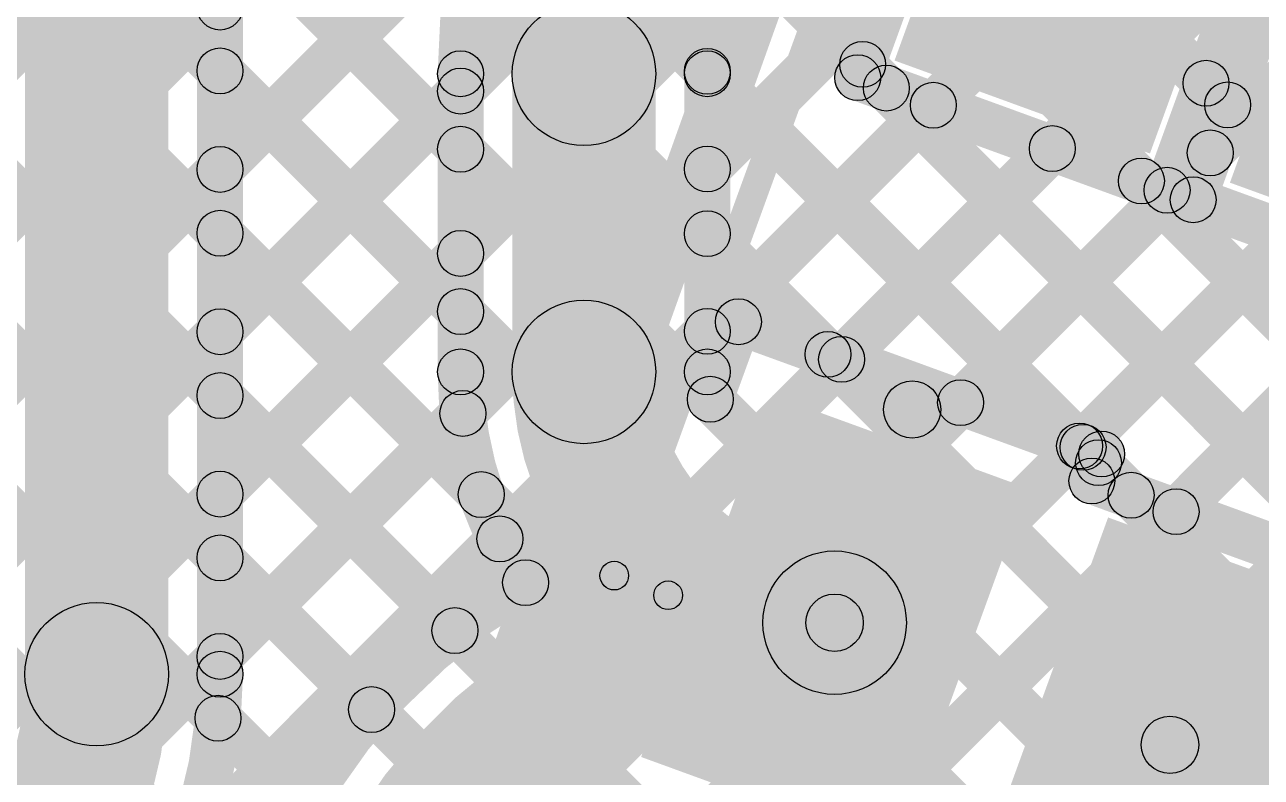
# Model space of a CAD drawing. Header units: millimetres. Extents: x -2.17 to 2.17, y -2.17 to 2.17.
# Drawn here: x -1.5245 to -1.3089, y 0.4184 to 0.5495 of the extents above; entities that cross this region are included whole.
import ezdxf

# ---------------------------------------------------------------- set-up
doc = ezdxf.new("R2010")
doc.units = ezdxf.units.MM
doc.header["$MEASUREMENT"] = 0
for name, color, linetype in [('BottomLayer', 5, 'Continuous'), ('Mechanical2', 216, 'Continuous'), ('TopLayer', 1, 'Continuous'), ('TopOverlay', 2, 'Continuous'), ('TopPaste', 8, 'Continuous'), ('TopSolder', 216, 'Continuous')]:
    doc.layers.add(name, color=color, linetype=linetype)

# ---------------------------------------------------------------- blocks, each defined once
blk = doc.blocks.new('WS2812B_M____173')
at = {"layer": 'TopLayer'}
for points in [[(-0.09409, 0.05079), (-0.03504, 0.05079), (-0.03504, 0.01142), (-0.09409, 0.01142)], [(0.03504, 0.05079), (0.09409, 0.05079), (0.09409, 0.01142), (0.03504, 0.01142)], [(-0.09409, -0.01142), (-0.03504, -0.01142), (-0.03504, -0.05079), (-0.09409, -0.05079)], [(0.03504, -0.01142), (0.09409, -0.01142), (0.09409, -0.05079), (0.03504, -0.05079)]]:
    blk.add_hatch(color=1, dxfattribs=at).paths.add_polyline_path(points)
at = {"layer": 'TopOverlay'}
h = blk.add_hatch(color=2, dxfattribs=at)
edge = h.paths.add_edge_path()
edge.add_arc((-0.07, 0.07), 0.0025, 0, 360)
h = blk.add_hatch(color=2, dxfattribs=at)
edge = h.paths.add_edge_path()
edge.add_arc((-0.07, 0.07), 0.0025, 0, 360)
for points in [[(0.07, 0.0725), (0.07, 0.0675), (-0.07, 0.0675), (-0.07, 0.0725)], [(-0.0675, 0.06), (-0.0725, 0.06), (-0.0725, 0.07), (-0.0675, 0.07)], [(0.0725, 0.06), (0.0675, 0.06), (0.0675, 0.07), (0.0725, 0.07)], [(-0.0675, -0.07), (-0.0725, -0.07), (-0.0725, -0.06), (-0.0675, -0.06)], [(0.0725, -0.07), (0.0675, -0.07), (0.0675, -0.06), (0.0725, -0.06)], [(0.07, -0.0675), (0.07, -0.0725), (-0.07, -0.0725), (-0.07, -0.0675)]]:
    blk.add_hatch(color=2, dxfattribs=at).paths.add_polyline_path(points)
h = blk.add_hatch(color=2, dxfattribs=at)
edge = h.paths.add_edge_path()
edge.add_arc((0.07, 0.07), 0.0025, 0, 360)
h = blk.add_hatch(color=2, dxfattribs=at)
edge = h.paths.add_edge_path()
edge.add_arc((0.07, 0.07), 0.0025, 0, 360)
h = blk.add_hatch(color=2, dxfattribs=at)
edge = h.paths.add_edge_path()
edge.add_arc((-0.091, 0.061), 0.0025, 0, 360)
h = blk.add_hatch(color=2, dxfattribs=at)
edge = h.paths.add_edge_path()
edge.add_arc((-0.085, 0.061), 0.0025, 0, 360)
h = blk.add_hatch(color=2, dxfattribs=at)
edge = h.paths.add_edge_path()
edge.add_arc((-0.07, 0.06), 0.0025, 0, 360)
h = blk.add_hatch(color=2, dxfattribs=at)
edge = h.paths.add_edge_path()
edge.add_arc((0.07, 0.06), 0.0025, 0, 360)
h = blk.add_hatch(color=2, dxfattribs=at)
edge = h.paths.add_edge_path()
edge.add_arc((-0.07, -0.06), 0.0025, 0, 360)
h = blk.add_hatch(color=2, dxfattribs=at)
edge = h.paths.add_edge_path()
edge.add_arc((0.07, -0.06), 0.0025, 0, 360)
h = blk.add_hatch(color=2, dxfattribs=at)
edge = h.paths.add_edge_path()
edge.add_arc((-0.07, -0.07), 0.0025, 0, 360)
h = blk.add_hatch(color=2, dxfattribs=at)
edge = h.paths.add_edge_path()
edge.add_arc((-0.07, -0.07), 0.0025, 0, 360)
h = blk.add_hatch(color=2, dxfattribs=at)
edge = h.paths.add_edge_path()
edge.add_arc((0.07, -0.07), 0.0025, 0, 360)
h = blk.add_hatch(color=2, dxfattribs=at)
edge = h.paths.add_edge_path()
edge.add_arc((0.07, -0.07), 0.0025, 0, 360)
at = {"layer": 'TopPaste'}
for points in [[(-0.09409, 0.05079), (-0.03504, 0.05079), (-0.03504, 0.01142), (-0.09409, 0.01142)], [(0.03504, 0.05079), (0.09409, 0.05079), (0.09409, 0.01142), (0.03504, 0.01142)], [(-0.09409, -0.01142), (-0.03504, -0.01142), (-0.03504, -0.05079), (-0.09409, -0.05079)], [(0.03504, -0.01142), (0.09409, -0.01142), (0.09409, -0.05079), (0.03504, -0.05079)]]:
    blk.add_hatch(color=8, dxfattribs=at).paths.add_polyline_path(points)
at = {"layer": 'TopSolder'}
for points in [[(-0.09809, 0.05479), (-0.03104, 0.05479), (-0.03104, 0.00742), (-0.09809, 0.00742)], [(0.03104, 0.05479), (0.09809, 0.05479), (0.09809, 0.00742), (0.03104, 0.00742)], [(-0.09809, -0.00742), (-0.03104, -0.00742), (-0.03104, -0.05479), (-0.09809, -0.05479)], [(0.03104, -0.00742), (0.09809, -0.00742), (0.09809, -0.05479), (0.03104, -0.05479)]]:
    blk.add_hatch(color=216, dxfattribs=at).paths.add_polyline_path(points)
at = {"layer": 'TopOverlay', "const_width": 0.005}
blk.add_lwpolyline([(-0.085, 0.061, 1), (-0.091, 0.061, 1)], format="xyb", close=True, dxfattribs=at)
at = {"layer": 'TopOverlay'}
for centre in [(-0.07, 0.07), (-0.07, 0.07), (0.07, 0.07), (0.07, 0.07), (-0.091, 0.061), (-0.085, 0.061), (-0.07, 0.06), (0.07, 0.06), (-0.07, -0.06), (0.07, -0.06), (-0.07, -0.07), (-0.07, -0.07), (0.07, -0.07), (0.07, -0.07)]:
    blk.add_circle(centre, 0.0025, dxfattribs=at)

msp = doc.modelspace()

# ---------------------------------------------------------------- hatches: boundary and pattern name
at = {"layer": 'BottomLayer'}
for points in [[(-1.46248, 0.29206), (-1.46813, 0.29772), (-0.13579, 1.63006), (-0.13014, 1.6244)], [(-1.43419, 0.29206), (-1.43985, 0.29772), (-0.13579, 1.60177), (-0.13014, 1.59612)], [(-1.7736, 0.29206), (-1.77926, 0.29772), (-0.70733, 1.36965), (-0.70167, 1.36399)], [(-1.74532, 0.29206), (-1.75098, 0.29772), (-0.70733, 1.34137), (-0.70167, 1.33571)], [(-1.71703, 0.29206), (-1.72269, 0.29772), (-0.70733, 1.31308), (-0.70167, 1.30742)], [(-1.68875, 0.29206), (-1.69441, 0.29772), (-0.70733, 1.2848), (-0.70167, 1.27914)], [(-1.66047, 0.29206), (-1.66612, 0.29772), (-0.70733, 1.25651), (-0.70167, 1.25086)], [(-1.63218, 0.29206), (-1.63784, 0.29772), (-0.70733, 1.22823), (-0.70167, 1.22257)], [(-1.6039, 0.29206), (-1.60955, 0.29772), (-0.70733, 1.19994), (-0.70167, 1.19429)], [(-1.57561, 0.29206), (-1.58127, 0.29772), (-0.70733, 1.17166), (-0.70167, 1.166)], [(-1.54733, 0.29206), (-1.55299, 0.29772), (-0.70733, 1.14337), (-0.70167, 1.13772)], [(-1.51904, 0.29206), (-1.5247, 0.29772), (-0.73626, 1.08616), (-0.73061, 1.0805)], [(-1.49076, 0.29206), (-1.49642, 0.29772), (-0.71841, 1.07573), (-0.71275, 1.07007)], [(-1.77867, 0.99378), (-1.77302, 0.99944), (-1.0713, 0.29772), (-1.07695, 0.29206)], [(-1.78893, 0.97575), (-1.78327, 0.98141), (-1.09958, 0.29772), (-1.10524, 0.29206)], [(-1.79918, 0.95772), (-1.79352, 0.96337), (-1.12786, 0.29772), (-1.13352, 0.29206)], [(-1.80943, 0.93968), (-1.80377, 0.94534), (-1.15615, 0.29772), (-1.16181, 0.29206)], [(-1.81968, 0.92165), (-1.81402, 0.92731), (-1.18443, 0.29772), (-1.19009, 0.29206)], [(-1.82967, 0.90335), (-1.82401, 0.90901), (-1.21272, 0.29772), (-1.21837, 0.29206)], [(-1.83839, 0.88379), (-1.83273, 0.88945), (-1.241, 0.29772), (-1.24666, 0.29206)], [(-1.84712, 0.86424), (-1.84146, 0.86989), (-1.26929, 0.29772), (-1.27494, 0.29206)], [(-1.85584, 0.84468), (-1.85019, 0.85033), (-1.29757, 0.29772), (-1.30323, 0.29206)], [(-1.86457, 0.82512), (-1.85891, 0.83078), (-1.32585, 0.29772), (-1.33151, 0.29206)], [(-1.8733, 0.80556), (-1.86764, 0.81122), (-1.35414, 0.29772), (-1.3598, 0.29206)], [(-1.88202, 0.786), (-1.87636, 0.79166), (-1.38242, 0.29772), (-1.38808, 0.29206)]]:
    msp.add_hatch(color=5, dxfattribs=at).paths.add_polyline_path(points)
at = {"layer": 'TopLayer'}
for points in [[(-1.37552, 0.53894), (-1.38303, 0.54167), (-1.35668, 0.61408), (-1.34916, 0.61135)], [(-1.49943, 0.43638), (-1.52443, 0.43638), (-1.52443, 0.58024), (-1.49943, 0.58024)], [(-1.4876, 0.52149), (-1.49326, 0.52715), (-1.44789, 0.57252), (-1.44223, 0.56687)], [(-1.31706, 0.51766), (-1.32458, 0.5204), (-1.30627, 0.57071), (-1.29875, 0.56797)], [(-1.40433, 0.56287), (-1.39868, 0.56853), (-1.3756, 0.54546), (-1.38126, 0.5398)], [(-1.32161, 0.51932), (-1.32912, 0.52205), (-1.31256, 0.56757), (-1.30504, 0.56483)], [(-1.48643, 0.56012), (-1.48077, 0.56577), (-1.44567, 0.53067), (-1.45133, 0.52502)], [(-1.48643, 0.43638), (-1.49443, 0.43638), (-1.49443, 0.56114), (-1.48643, 0.56114)], [(-1.40267, 0.52157), (-1.40833, 0.52723), (-1.3762, 0.55936), (-1.37054, 0.5537)], [(-1.38126, 0.5398), (-1.3756, 0.54546), (-1.37147, 0.54132), (-1.37713, 0.53567)], [(-1.49326, 0.53866), (-1.4876, 0.54432), (-1.44567, 0.50239), (-1.45133, 0.49673)], [(-1.40833, 0.53858), (-1.40267, 0.54424), (-1.33717, 0.47874), (-1.34283, 0.47308)], [(-1.38064, 0.53655), (-1.37791, 0.54407), (-1.324, 0.52444), (-1.32673, 0.51693)], [(-1.4445, 0.48904), (-1.4525, 0.48904), (-1.4525, 0.54098), (-1.4445, 0.54098)], [(-1.4145, 0.48904), (-1.4395, 0.48904), (-1.4395, 0.54098), (-1.4145, 0.54098)], [(-1.4015, 0.48904), (-1.4095, 0.48904), (-1.4095, 0.54098), (-1.4015, 0.54098)], [(-1.37713, 0.53567), (-1.37147, 0.54132), (-1.28433, 0.45419), (-1.28999, 0.44853)], [(-1.3214, 0.53651), (-1.31575, 0.54217), (-1.31198, 0.5384), (-1.31763, 0.53274)], [(-1.4876, 0.49321), (-1.49326, 0.49887), (-1.45133, 0.5408), (-1.44567, 0.53514)], [(-1.40267, 0.49329), (-1.40833, 0.49894), (-1.36893, 0.53834), (-1.36327, 0.53268)], [(-1.37927, 0.48841), (-1.38493, 0.49406), (-1.34819, 0.53079), (-1.34254, 0.52514)], [(-1.35853, 0.48086), (-1.36419, 0.48651), (-1.32068, 0.53002), (-1.31502, 0.52437)], [(-1.33266, 0.51948), (-1.327, 0.52514), (-1.27167, 0.46981), (-1.27733, 0.46415)], [(-1.32219, 0.51527), (-1.31945, 0.52279), (-1.27313, 0.50593), (-1.27587, 0.49841)], [(-1.49326, 0.51038), (-1.4876, 0.51603), (-1.44207, 0.4705), (-1.44773, 0.46484)], [(-1.40833, 0.5103), (-1.40267, 0.51596), (-1.38164, 0.49493), (-1.3873, 0.48927)], [(-1.3378, 0.47331), (-1.34345, 0.47897), (-1.30672, 0.5157), (-1.30106, 0.51004)], [(-1.4876, 0.46493), (-1.49326, 0.47058), (-1.45133, 0.51251), (-1.44567, 0.50686)], [(-1.32096, 0.46186), (-1.32662, 0.46752), (-1.28598, 0.50815), (-1.28033, 0.50249)], [(-1.40144, 0.49402), (-1.39871, 0.50154), (-1.3354, 0.47849), (-1.33814, 0.47098)], [(-1.40123, 0.48292), (-1.40874, 0.48566), (-1.40383, 0.49915), (-1.39632, 0.49641)], [(-1.49326, 0.48209), (-1.4876, 0.48775), (-1.44666, 0.44681), (-1.45232, 0.44115)], [(-1.4876, 0.43664), (-1.49326, 0.4423), (-1.45093, 0.48463), (-1.44527, 0.47897)], [(-1.37861, 0.44364), (-1.38801, 0.44706), (-1.37449, 0.48421), (-1.36509, 0.48079)], [(-1.34283, 0.47308), (-1.33717, 0.47874), (-1.33449, 0.47606), (-1.34015, 0.4704)], [(-1.33472, 0.46867), (-1.34224, 0.47141), (-1.34053, 0.4761), (-1.33301, 0.47337)], [(-1.34015, 0.4704), (-1.33449, 0.47606), (-1.3288, 0.47037), (-1.33446, 0.46472)], [(-1.33985, 0.46628), (-1.33711, 0.4738), (-1.28336, 0.45423), (-1.28609, 0.44671)], [(-1.49344, 0.40251), (-1.4991, 0.40817), (-1.44448, 0.46279), (-1.43882, 0.45713)], [(-1.49326, 0.45381), (-1.4876, 0.45947), (-1.46118, 0.43304), (-1.46684, 0.42739)], [(-1.39213, 0.4065), (-1.40153, 0.40992), (-1.38801, 0.44706), (-1.37861, 0.44364)], [(-1.4936, 0.42587), (-1.48795, 0.43153), (-1.47302, 0.41659), (-1.47867, 0.41094)], [(-1.40425, 0.35967), (-1.41017, 0.36774), (-1.32781, 0.42811), (-1.3219, 0.42005)]]:
    msp.add_hatch(color=1, dxfattribs=at).paths.add_polyline_path(points)
h = msp.add_hatch(color=1, dxfattribs=at)
edge = h.paths.add_edge_path()
edge.add_arc((-1.49043, 0.55261), 0.004, 0, 360)
h = msp.add_hatch(color=1, dxfattribs=at)
edge = h.paths.add_edge_path()
edge.add_arc((-1.427, 0.54098), 0.0125, 0, 360)
h = msp.add_hatch(color=1, dxfattribs=at)
edge = h.paths.add_edge_path()
edge.add_arc((-1.427, 0.54098), 0.0125, 0, 360)
h = msp.add_hatch(color=1, dxfattribs=at)
edge = h.paths.add_edge_path()
edge.add_arc((-1.49043, 0.54149), 0.004, 0, 360)
h = msp.add_hatch(color=1, dxfattribs=at)
edge = h.paths.add_edge_path()
edge.add_arc((-1.4055, 0.54141), 0.004, 0, 360)
h = msp.add_hatch(color=1, dxfattribs=at)
edge = h.paths.add_edge_path()
edge.add_arc((-1.37843, 0.54263), 0.004, 0, 360)
h = msp.add_hatch(color=1, dxfattribs=at)
edge = h.paths.add_edge_path()
edge.add_arc((-1.37843, 0.54263), 0.004, 0, 360)
h = msp.add_hatch(color=1, dxfattribs=at)
edge = h.paths.add_edge_path()
edge.add_arc((-1.4485, 0.54098), 0.004, 0, 360)
h = msp.add_hatch(color=1, dxfattribs=at)
edge = h.paths.add_edge_path()
edge.add_arc((-1.4485, 0.54098), 0.004, 0, 360)
h = msp.add_hatch(color=1, dxfattribs=at)
edge = h.paths.add_edge_path()
edge.add_arc((-1.4055, 0.54098), 0.004, 0, 360)
h = msp.add_hatch(color=1, dxfattribs=at)
edge = h.paths.add_edge_path()
edge.add_arc((-1.4055, 0.54098), 0.004, 0, 360)
h = msp.add_hatch(color=1, dxfattribs=at)
edge = h.paths.add_edge_path()
edge.add_arc((-1.37928, 0.54031), 0.004, 0, 360)
h = msp.add_hatch(color=1, dxfattribs=at)
edge = h.paths.add_edge_path()
edge.add_arc((-1.37928, 0.54031), 0.004, 0, 360)
h = msp.add_hatch(color=1, dxfattribs=at)
edge = h.paths.add_edge_path()
edge.add_arc((-1.31858, 0.53934), 0.004, 0, 360)
h = msp.add_hatch(color=1, dxfattribs=at)
edge = h.paths.add_edge_path()
edge.add_arc((-1.4485, 0.53797), 0.004, 0, 360)
h = msp.add_hatch(color=1, dxfattribs=at)
edge = h.paths.add_edge_path()
edge.add_arc((-1.3743, 0.5385), 0.004, 0, 360)
h = msp.add_hatch(color=1, dxfattribs=at)
edge = h.paths.add_edge_path()
edge.add_arc((-1.3743, 0.5385), 0.004, 0, 360)
h = msp.add_hatch(color=1, dxfattribs=at)
edge = h.paths.add_edge_path()
edge.add_arc((-1.3661, 0.53551), 0.004, 0, 360)
h = msp.add_hatch(color=1, dxfattribs=at)
edge = h.paths.add_edge_path()
edge.add_arc((-1.3148, 0.53557), 0.004, 0, 360)
h = msp.add_hatch(color=1, dxfattribs=at)
edge = h.paths.add_edge_path()
edge.add_arc((-1.4485, 0.52784), 0.004, 0, 360)
h = msp.add_hatch(color=1, dxfattribs=at)
edge = h.paths.add_edge_path()
edge.add_arc((-1.34537, 0.52796), 0.004, 0, 360)
h = msp.add_hatch(color=1, dxfattribs=at)
edge = h.paths.add_edge_path()
edge.add_arc((-1.31785, 0.5272), 0.004, 0, 360)
h = msp.add_hatch(color=1, dxfattribs=at)
edge = h.paths.add_edge_path()
edge.add_arc((-1.49043, 0.52432), 0.004, 0, 360)
h = msp.add_hatch(color=1, dxfattribs=at)
edge = h.paths.add_edge_path()
edge.add_arc((-1.4055, 0.5244), 0.004, 0, 360)
h = msp.add_hatch(color=1, dxfattribs=at)
edge = h.paths.add_edge_path()
edge.add_arc((-1.32983, 0.52231), 0.004, 0, 360)
h = msp.add_hatch(color=1, dxfattribs=at)
edge = h.paths.add_edge_path()
edge.add_arc((-1.32537, 0.52069), 0.004, 0, 360)
h = msp.add_hatch(color=1, dxfattribs=at)
edge = h.paths.add_edge_path()
edge.add_arc((-1.32537, 0.52069), 0.004, 0, 360)
h = msp.add_hatch(color=1, dxfattribs=at)
edge = h.paths.add_edge_path()
edge.add_arc((-1.32082, 0.51903), 0.004, 0, 360)
h = msp.add_hatch(color=1, dxfattribs=at)
edge = h.paths.add_edge_path()
edge.add_arc((-1.32082, 0.51903), 0.004, 0, 360)
h = msp.add_hatch(color=1, dxfattribs=at)
edge = h.paths.add_edge_path()
edge.add_arc((-1.49043, 0.51321), 0.004, 0, 360)
h = msp.add_hatch(color=1, dxfattribs=at)
edge = h.paths.add_edge_path()
edge.add_arc((-1.4055, 0.51313), 0.004, 0, 360)
h = msp.add_hatch(color=1, dxfattribs=at)
edge = h.paths.add_edge_path()
edge.add_arc((-1.4485, 0.50968), 0.004, 0, 360)
h = msp.add_hatch(color=1, dxfattribs=at)
edge = h.paths.add_edge_path()
edge.add_arc((-1.4485, 0.49956), 0.004, 0, 360)
h = msp.add_hatch(color=1, dxfattribs=at)
edge = h.paths.add_edge_path()
edge.add_arc((-1.49043, 0.49604), 0.004, 0, 360)
h = msp.add_hatch(color=1, dxfattribs=at)
edge = h.paths.add_edge_path()
edge.add_arc((-1.427, 0.48904), 0.0125, 0, 360)
h = msp.add_hatch(color=1, dxfattribs=at)
edge = h.paths.add_edge_path()
edge.add_arc((-1.427, 0.48904), 0.0125, 0, 360)
h = msp.add_hatch(color=1, dxfattribs=at)
edge = h.paths.add_edge_path()
edge.add_arc((-1.4055, 0.49612), 0.004, 0, 360)
h = msp.add_hatch(color=1, dxfattribs=at)
edge = h.paths.add_edge_path()
edge.add_arc((-1.40008, 0.49778), 0.004, 0, 360)
h = msp.add_hatch(color=1, dxfattribs=at)
edge = h.paths.add_edge_path()
edge.add_arc((-1.40008, 0.49778), 0.004, 0, 360)
h = msp.add_hatch(color=1, dxfattribs=at)
edge = h.paths.add_edge_path()
edge.add_arc((-1.38447, 0.4921), 0.004, 0, 360)
h = msp.add_hatch(color=1, dxfattribs=at)
edge = h.paths.add_edge_path()
edge.add_arc((-1.3821, 0.49123), 0.004, 0, 360)
h = msp.add_hatch(color=1, dxfattribs=at)
edge = h.paths.add_edge_path()
edge.add_arc((-1.4485, 0.48904), 0.004, 0, 360)
h = msp.add_hatch(color=1, dxfattribs=at)
edge = h.paths.add_edge_path()
edge.add_arc((-1.4485, 0.48904), 0.004, 0, 360)
h = msp.add_hatch(color=1, dxfattribs=at)
edge = h.paths.add_edge_path()
edge.add_arc((-1.4055, 0.48904), 0.004, 0, 360)
h = msp.add_hatch(color=1, dxfattribs=at)
edge = h.paths.add_edge_path()
edge.add_arc((-1.4055, 0.48904), 0.004, 0, 360)
h = msp.add_hatch(color=1, dxfattribs=at)
edge = h.paths.add_edge_path()
edge.add_arc((-1.49043, 0.48492), 0.004, 0, 360)
h = msp.add_hatch(color=1, dxfattribs=at)
edge = h.paths.add_edge_path()
edge.add_arc((-1.40498, 0.48429), 0.004, 0, 360)
h = msp.add_hatch(color=1, dxfattribs=at)
edge = h.paths.add_edge_path()
edge.add_arc((-1.40498, 0.48429), 0.004, 0, 360)
h = msp.add_hatch(color=1, dxfattribs=at)
edge = h.paths.add_edge_path()
edge.add_arc((-1.36979, 0.4825), 0.005, 0, 360)
h = msp.add_hatch(color=1, dxfattribs=at)
edge = h.paths.add_edge_path()
edge.add_arc((-1.36136, 0.48369), 0.004, 0, 360)
h = msp.add_hatch(color=1, dxfattribs=at)
edge = h.paths.add_edge_path()
edge.add_arc((-1.4481, 0.4818), 0.004, 0, 360)
h = msp.add_hatch(color=1, dxfattribs=at)
edge = h.paths.add_edge_path()
edge.add_arc((-1.34062, 0.47614), 0.004, 0, 360)
h = msp.add_hatch(color=1, dxfattribs=at)
edge = h.paths.add_edge_path()
edge.add_arc((-1.34, 0.47591), 0.004, 0, 360)
h = msp.add_hatch(color=1, dxfattribs=at)
edge = h.paths.add_edge_path()
edge.add_arc((-1.34, 0.47591), 0.004, 0, 360)
h = msp.add_hatch(color=1, dxfattribs=at)
edge = h.paths.add_edge_path()
edge.add_arc((-1.33677, 0.47474), 0.004, 0, 360)
h = msp.add_hatch(color=1, dxfattribs=at)
edge = h.paths.add_edge_path()
edge.add_arc((-1.33677, 0.47474), 0.004, 0, 360)
h = msp.add_hatch(color=1, dxfattribs=at)
edge = h.paths.add_edge_path()
edge.add_arc((-1.33732, 0.47323), 0.004, 0, 360)
h = msp.add_hatch(color=1, dxfattribs=at)
edge = h.paths.add_edge_path()
edge.add_arc((-1.33732, 0.47323), 0.004, 0, 360)
h = msp.add_hatch(color=1, dxfattribs=at)
edge = h.paths.add_edge_path()
edge.add_arc((-1.33848, 0.47004), 0.004, 0, 360)
h = msp.add_hatch(color=1, dxfattribs=at)
edge = h.paths.add_edge_path()
edge.add_arc((-1.33848, 0.47004), 0.004, 0, 360)
h = msp.add_hatch(color=1, dxfattribs=at)
edge = h.paths.add_edge_path()
edge.add_arc((-1.49043, 0.46775), 0.004, 0, 360)
h = msp.add_hatch(color=1, dxfattribs=at)
edge = h.paths.add_edge_path()
edge.add_arc((-1.4449, 0.46767), 0.004, 0, 360)
h = msp.add_hatch(color=1, dxfattribs=at)
edge = h.paths.add_edge_path()
edge.add_arc((-1.33163, 0.46755), 0.004, 0, 360)
h = msp.add_hatch(color=1, dxfattribs=at)
edge = h.paths.add_edge_path()
edge.add_arc((-1.32379, 0.46469), 0.004, 0, 360)
h = msp.add_hatch(color=1, dxfattribs=at)
edge = h.paths.add_edge_path()
edge.add_arc((-1.44165, 0.45996), 0.004, 0, 360)
h = msp.add_hatch(color=1, dxfattribs=at)
edge = h.paths.add_edge_path()
edge.add_arc((-1.49043, 0.45664), 0.004, 0, 360)
h = msp.add_hatch(color=1, dxfattribs=at)
edge = h.paths.add_edge_path()
edge.add_arc((-1.38331, 0.44535), 0.0125, 0, 360)
h = msp.add_hatch(color=1, dxfattribs=at)
edge = h.paths.add_edge_path()
edge.add_arc((-1.38331, 0.44535), 0.0125, 0, 360)
h = msp.add_hatch(color=1, dxfattribs=at)
edge = h.paths.add_edge_path()
edge.add_arc((-1.43718, 0.45233), 0.004, 0, 360)
h = msp.add_hatch(color=1, dxfattribs=at)
edge = h.paths.add_edge_path()
edge.add_arc((-1.43718, 0.45233), 0.004, 0, 360)
h = msp.add_hatch(color=1, dxfattribs=at)
edge = h.paths.add_edge_path()
edge.add_arc((-1.51193, 0.43638), 0.0125, 0, 360)
h = msp.add_hatch(color=1, dxfattribs=at)
edge = h.paths.add_edge_path()
edge.add_arc((-1.51193, 0.43638), 0.0125, 0, 360)
h = msp.add_hatch(color=1, dxfattribs=at)
edge = h.paths.add_edge_path()
edge.add_arc((-1.38331, 0.44535), 0.005, 0, 360)
h = msp.add_hatch(color=1, dxfattribs=at)
edge = h.paths.add_edge_path()
edge.add_arc((-1.38331, 0.44535), 0.005, 0, 360)
h = msp.add_hatch(color=1, dxfattribs=at)
edge = h.paths.add_edge_path()
edge.add_arc((-1.44949, 0.44398), 0.004, 0, 360)
h = msp.add_hatch(color=1, dxfattribs=at)
edge = h.paths.add_edge_path()
edge.add_arc((-1.49043, 0.43947), 0.004, 0, 360)
h = msp.add_hatch(color=1, dxfattribs=at)
edge = h.paths.add_edge_path()
edge.add_arc((-1.49043, 0.43638), 0.004, 0, 360)
h = msp.add_hatch(color=1, dxfattribs=at)
edge = h.paths.add_edge_path()
edge.add_arc((-1.49043, 0.43638), 0.004, 0, 360)
h = msp.add_hatch(color=1, dxfattribs=at)
edge = h.paths.add_edge_path()
edge.add_arc((-1.46401, 0.43022), 0.004, 0, 360)
h = msp.add_hatch(color=1, dxfattribs=at)
edge = h.paths.add_edge_path()
edge.add_arc((-1.49078, 0.4287), 0.004, 0, 360)
h = msp.add_hatch(color=1, dxfattribs=at)
edge = h.paths.add_edge_path()
edge.add_arc((-1.32486, 0.42408), 0.005, 0, 360)

# ---------------------------------------------------------------- linework, layer by layer
at = {"layer": 'Mechanical2', "const_width": 0.01}
for points in [[(2.16535, 0.001, 1), (-2.16535, 0.001, 1)], [(2.08135, -0.01, 1), (-2.04935, -0.01, 1)], [(1.84055, 0.001, 1), (-1.84055, 0.001, 1)], [(1.6437, 0.001, 1), (-1.6437, 0.001, 1)], [(1.50394, 0, 1), (-1.50394, 0, 1)], [(1.30709, 0.001, 1), (-1.30709, 0.001, 1)]]:
    msp.add_lwpolyline(points, format="xyb", close=True, dxfattribs=at)
at = {"layer": 'TopLayer'}
for points, const_width in [([(-1.427, 0.54098, -0.414214), (-1.327, 0.64098)], 0.025), ([(-1.4055, 0.54098, -0.330567), (-1.34973, 0.61612)], 0.008), ([(-1.4485, 0.54098, -0.117632), (-1.43541, 0.59583)], 0.008), ([(-1.38331, 0.44535, -0.414214), (-1.427, 0.48904)], 0.025), ([(-1.43718, 0.45233, -0.150668), (-1.4485, 0.48904)], 0.008), ([(-1.40498, 0.48429, -0.054027), (-1.4055, 0.48904)], 0.008), ([(-1.469, 0.35966, -0.414214), (-1.38331, 0.44535)], 0.025), ([(-1.4905, 0.35966, -0.267152), (-1.43718, 0.45233)], 0.008), ([(-1.51193, 0.43638, -0.414214), (-1.57579, 0.37252)], 0.025), ([(-1.253, 0.42939, -0.414214), (-1.33055, 0.35184)], 0.025), ([(-1.49043, 0.43638, -0.262201), (-1.53153, 0.36339)], 0.008), ([(-1.2745, 0.42939, -0.319264), (-1.31214, 0.37645)], 0.008)]:
    msp.add_lwpolyline(points, format="xyb", dxfattribs=dict(at, const_width=const_width))
for centre, radius in [((-1.49043, 0.55261), 0.004), ((-1.427, 0.54098), 0.0125), ((-1.427, 0.54098), 0.0125), ((-1.49043, 0.54149), 0.004), ((-1.4055, 0.54141), 0.004), ((-1.37843, 0.54263), 0.004), ((-1.37843, 0.54263), 0.004), ((-1.4485, 0.54098), 0.004), ((-1.4485, 0.54098), 0.004), ((-1.4055, 0.54098), 0.004), ((-1.4055, 0.54098), 0.004), ((-1.37928, 0.54031), 0.004), ((-1.37928, 0.54031), 0.004), ((-1.31858, 0.53934), 0.004), ((-1.4485, 0.53797), 0.004), ((-1.3743, 0.5385), 0.004), ((-1.3743, 0.5385), 0.004), ((-1.3661, 0.53551), 0.004), ((-1.3148, 0.53557), 0.004), ((-1.4485, 0.52784), 0.004), ((-1.34537, 0.52796), 0.004), ((-1.31785, 0.5272), 0.004), ((-1.49043, 0.52432), 0.004), ((-1.4055, 0.5244), 0.004), ((-1.32983, 0.52231), 0.004), ((-1.32537, 0.52069), 0.004), ((-1.32537, 0.52069), 0.004), ((-1.32082, 0.51903), 0.004), ((-1.32082, 0.51903), 0.004), ((-1.49043, 0.51321), 0.004), ((-1.4055, 0.51313), 0.004), ((-1.4485, 0.50968), 0.004), ((-1.4485, 0.49956), 0.004), ((-1.49043, 0.49604), 0.004), ((-1.427, 0.48904), 0.0125), ((-1.427, 0.48904), 0.0125), ((-1.4055, 0.49612), 0.004), ((-1.40008, 0.49778), 0.004), ((-1.40008, 0.49778), 0.004), ((-1.38447, 0.4921), 0.004), ((-1.3821, 0.49123), 0.004), ((-1.4485, 0.48904), 0.004), ((-1.4485, 0.48904), 0.004), ((-1.4055, 0.48904), 0.004), ((-1.4055, 0.48904), 0.004), ((-1.49043, 0.48492), 0.004), ((-1.40498, 0.48429), 0.004), ((-1.40498, 0.48429), 0.004), ((-1.36979, 0.4825), 0.005), ((-1.36136, 0.48369), 0.004), ((-1.4481, 0.4818), 0.004), ((-1.34062, 0.47614), 0.004), ((-1.34, 0.47591), 0.004), ((-1.34, 0.47591), 0.004), ((-1.33677, 0.47474), 0.004), ((-1.33677, 0.47474), 0.004), ((-1.33732, 0.47323), 0.004), ((-1.33732, 0.47323), 0.004), ((-1.33848, 0.47004), 0.004), ((-1.33848, 0.47004), 0.004), ((-1.49043, 0.46775), 0.004), ((-1.4449, 0.46767), 0.004), ((-1.33163, 0.46755), 0.004), ((-1.32379, 0.46469), 0.004), ((-1.44165, 0.45996), 0.004), ((-1.49043, 0.45664), 0.004), ((-1.38331, 0.44535), 0.0125), ((-1.38331, 0.44535), 0.0125), ((-1.43718, 0.45233), 0.004), ((-1.43718, 0.45233), 0.004), ((-1.51193, 0.43638), 0.0125), ((-1.51193, 0.43638), 0.0125), ((-1.38331, 0.44535), 0.005), ((-1.38331, 0.44535), 0.005), ((-1.44949, 0.44398), 0.004), ((-1.49043, 0.43947), 0.004), ((-1.49043, 0.43638), 0.004), ((-1.49043, 0.43638), 0.004), ((-1.46401, 0.43022), 0.004), ((-1.49078, 0.4287), 0.004), ((-1.32486, 0.42408), 0.005)]:
    msp.add_circle(centre, radius, dxfattribs=at)

# ---------------------------------------------------------------- block references
at = {"rotation": 250}
msp.add_blockref('WS2812B_M____173', (-1.332, 0.49539), dxfattribs=at)

doc.saveas('drawing.dxf')
